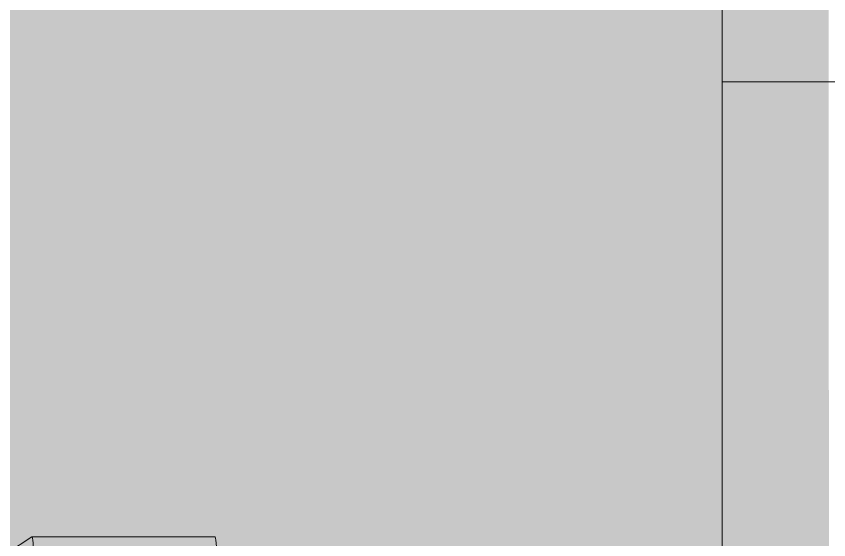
# Model space of a CAD drawing. Header units: metres. Extents: x 42.1 to 94.3, y -3.4 to 61.2.
# Drawn here: x 43.1246 to 43.1912, y 59.0429 to 59.0858 of the extents above; entities that cross this region are included whole.
import ezdxf

# ---------------------------------------------------------------- set-up
doc = ezdxf.new("R2010")
doc.units = ezdxf.units.M
doc.layers.add('ARQ_1100_BASE_TÉRREO_GARAGEM_dwg', color=7, linetype='Continuous', lineweight=5, true_color=0x767676)
for name, color, linetype, lineweight in [('KIRYA - PISO', 7, 'Continuous', 5), ('P-PIPE', 7, 'Continuous', 5), ('P-SANR-FIXT', 7, 'Continuous', 5)]:
    doc.layers.add(name, color=color, linetype=linetype, lineweight=lineweight)

# ---------------------------------------------------------------- blocks, each defined once
blk = doc.blocks.new('USO_ESG_Cuba lavatório retângular - Uso geral-4179220-TÉRREO F_S 2')
at = {"layer": 'P-SANR-FIXT', "true_color": 0xf3f3f3, "transparency": 33554560}
h = blk.add_hatch(color=7, dxfattribs=at)
h.paths.add_polyline_path([(0.153576522856982, -0.38421018595938), (0.1730500000000551, -0.38421018595938), (0.1865226853825297, -0.3806001907912671), (0.1963853755968918, -0.3707375005769058), (0.1999953707650045, -0.357264815194431), (0.1999953707650045, -0.08215698149947279), (0.1963853755968918, -0.06868429611699853), (0.1865226853825297, -0.0588216059026367), (0.1730500000000551, -0.05521161073452373), (-0.1731071461119438, -0.05521161073452265), (-0.1865798314944186, -0.05882160590263562), (-0.1964425217087805, -0.06868429611699745), (-0.2000525168768932, -0.0821569814994717), (-0.2000525168768937, -0.3572648151944299), (-0.196442521708781, -0.3707375005769047), (-0.1865798314944192, -0.3806001907912665), (-0.1731071461119441, -0.3842101859593789), (0.07598515189167351, -0.3842101859593795)])
h.paths.add_polyline_path([(-0.07919759003894342, -0.357624999999851), (-0.1858498807489764, -0.357624999999851), (-0.1858498807489775, -0.1449999999999286), (0.1869294648993635, -0.1449999999999286), (0.1869294648993629, -0.357624999999851), (0.07598515189167351, -0.357624999999851)])
blk.add_hatch(color=7, dxfattribs=at).paths.add_polyline_path([(0.2049953707650047, -0.357264815194431), (0.20482499989645, -0.08215698149947279), (0.1999953707650045, -0.08215698149947279), (0.1999953707650045, -0.3572648151944304), (0.20482499989645, -0.3572648151944304)])
blk = doc.blocks.new('Joelho 45_90 - Serie Normal - Esgoto - MEP - Tigre - Standard-4202926-TÉRREO F_S 2')
at = {"layer": 'P-PIPE', "true_color": 0xe06060}
for points in [[(43.09121825120125, 59.01490500187934), (43.12133113441597, 59.04501788509407), (43.11072453269818, 59.05562448681187), (43.08061164948344, 59.02551160359714), (43.09064037133811, 59.01548288174247)], [(43.09355140251431, 59.01440972606765), (43.09379816894773, 59.01503962716366), (43.09413497552421, 59.01526043900543), (43.09469248299542, 59.01555080654877), (43.09509346984427, 59.01622524821059), (43.09529048933597, 59.01682031953839), (43.09709210859911, 59.01795043215247), (43.09765728220394, 59.01892705556069), (43.09783093944536, 59.01917139261146), (43.10092994317454, 59.02179113005352), (43.10111204696017, 59.02197037051352), (43.10149927012579, 59.02235759367914), (43.1014992904534, 59.02244624218262), (43.10414248644704, 59.02547471140782), (43.1055919335484, 59.02645025710175), (43.1071207427368, 59.02834346258728), (43.10825667811314, 59.02960091575976), (43.11050220935637, 59.03136053290972), (43.11106602776538, 59.03203084060077), (43.11185218201361, 59.03315700090106), (43.11441326907629, 59.03536372668593), (43.11450544520086, 59.03536376875422), (43.11706817992887, 59.03831021704583), (43.11768975658364, 59.03905165887226), (43.11875321777291, 59.03961154132627), (43.11952413119458, 59.0407842322798), (43.12007865413423, 59.04139024105188), (43.12110879198855, 59.0419671155419), (43.12117213330276, 59.0420304568561), (43.12118734494042, 59.04254769413158), (43.12182641022767, 59.04268473378102), (43.12109859967998, 59.04478535035808), (43.09121825120125, 59.01490500187934), (43.09350566226557, 59.01441943569886)], [(43.12591236611203, 59.00053284993211), (43.12615850806137, 59.00576382471036), (43.12625971368062, 59.02936221828237), (43.12589841395664, 59.04312587442562), (43.12402335517201, 59.04166379795558), (43.1243486329536, 59.0412383867019), (43.12402335517201, 59.04074373933405), (43.12407835356348, 59.0401190435583), (43.12455574700626, 59.03932824077449), (43.12413335195495, 59.0373796777201), (43.12417462014682, 59.03679455527135), (43.12451260171648, 59.03622509684291), (43.12423844799116, 59.03186155218982), (43.12443171946659, 59.02682992670958), (43.12426100764361, 59.02565598827346), (43.12426439481391, 59.02447712045145), (43.12460986350336, 59.021552797616), (43.12426326695541, 59.01871063393637), (43.1242632669554, 59.0180350078818), (43.1246123721772, 59.0170034149077), (43.12426653520554, 59.01151646757157), (43.12452228974411, 59.00794545698319), (43.12414291208669, 59.00671329090745), (43.12424026898295, 59.00576382471036), (43.12442501426657, 59.00443551625904), (43.12403558084708, 59.00316077007788), (43.12408944974627, 59.00294426313853), (43.12423044883984, 59.00238263106804), (43.12403558084708, 59.00175250073188), (43.12518653918388, 59.00100453702917)], [(43.13510081749084, 59.00053284993211), (43.14090990914313, 59.00053284993211), (43.14111573926208, 59.00419677689776), (43.14128837582904, 59.02221480494246), (43.14099595461986, 59.0424999732959), (43.14089595698775, 59.04312587442561), (43.12589841395664, 59.04312587442562), (43.12608916397707, 59.04018435867398), (43.12628375538453, 59.0259099631387), (43.12604378462083, 59.00194922907712), (43.12597807536643, 59.00053284993211), (43.13226244963923, 59.00053284993211)], [(43.10742082422457, 59.00495435000344), (43.0973568410978, 59.0116792049372), (43.0977356311265, 59.01108395617469), (43.10237821588573, 59.00780471798048), (43.10650201597117, 59.00547886342203)], [(43.12099084824236, 59.00225470256665), (43.11613380482861, 59.00292822005274), (43.11336851149638, 59.00347598273817), (43.1173187225013, 59.00262626557063), (43.12015210957972, 59.00232849472897)]]:
    blk.add_hatch(color=13, dxfattribs=at).paths.add_polyline_path(points)
h = blk.add_hatch(color=13, dxfattribs=at)
h.paths.add_polyline_path([(43.09355140251431, 59.01440972606765), (43.09362173394641, 59.01442037529873), (43.0948802796533, 59.01483611437565), (43.09439471557268, 59.01528429757948), (43.09375661102928, 59.01493383280273), (43.09354169288309, 59.01441943569887)])
h.paths.add_polyline_path([(43.09411708793926, 59.0138440406427), (43.09411708793925, 59.01421649996664), (43.09383946030583, 59.01412166827613), (43.09403966418179, 59.01392146440018)])
h.paths.add_polyline_path([(43.09495791138308, 59.01581623493643), (43.09619210731489, 59.01591907209635), (43.09704797102049, 59.01715918922658), (43.09667842253169, 59.01752873771538), (43.09524032313813, 59.01666834077754), (43.09499199449978, 59.01591907209635)])
h.paths.add_polyline_path([(43.0982545063089, 59.01798145901235), (43.09865791410736, 59.0187631521145), (43.09962786767495, 59.01982191992962), (43.1014992497982, 59.02122624315685), (43.10077349932023, 59.02165724319155), (43.09757695980431, 59.01865978317126), (43.09765728220394, 59.01834751438319), (43.09809526181827, 59.01820748202875)])
h.paths.add_polyline_path([(43.10093797013467, 59.02179629368801), (43.10268027222563, 59.02315610465895), (43.10557057792533, 59.02552652292449), (43.10492633907014, 59.02588304296595), (43.10375939805147, 59.02506252174514), (43.10111204696017, 59.02199785590999)])
h.paths.add_polyline_path([(43.10641520492615, 59.0272735284795), (43.10861650988382, 59.02834346258728), (43.1100704079217, 59.03018179273615), (43.10958979943478, 59.03047746038637), (43.10739457848081, 59.02875912649076), (43.10665241916926, 59.02763325917816)])
h.paths.add_polyline_path([(43.11185599411969, 59.03158294682315), (43.11250431398377, 59.03262531909105), (43.11355237090935, 59.03374664967473), (43.11563681605077, 59.03536376875421), (43.11489155083177, 59.03577588786103), (43.1111889649933, 59.03228188056093), (43.11106602776538, 59.03184954937169), (43.11170140023626, 59.03182374905072), (43.11170140023626, 59.03165968161054)])
h.paths.add_polyline_path([(43.11507470360623, 59.03593231712838), (43.11655787102777, 59.03703405220054), (43.11761928024573, 59.03777148527263), (43.11818667577412, 59.03791362847758), (43.11883038948668, 59.03878644326152), (43.11840784492173, 59.03924506885969), (43.11756075814617, 59.03889726361866), (43.11563681605075, 59.03660291377887)])
h.paths.add_polyline_path([(43.11914638982538, 59.04000471337873), (43.12085250503692, 59.04074392804034), (43.12087741140766, 59.04139024105187), (43.1205098897015, 59.04150888998875), (43.11965172298672, 59.04104792716522), (43.11924784675299, 59.040214083067)])
h.paths.add_polyline_path([(43.1218560669819, 59.04158301968536), (43.12185771375935, 59.04196711554189), (43.12161731033133, 59.04263989489356), (43.12117894123798, 59.04226194526911), (43.12144997988899, 59.04196711554189), (43.1217084830662, 59.04173099588773)])
h.paths.add_polyline_path([(43.12224016283844, 59.0419671155419), (43.12224016283844, 59.04227098117024), (43.12200404318428, 59.04237664472922)])
h = blk.add_hatch(color=13, dxfattribs=at)
h.paths.add_polyline_path([(43.09439471557268, 59.01412166827613), (43.09445803994748, 59.01441943569887), (43.09403966418177, 59.01448365618925), (43.09403966418177, 59.01424294627429)])
h.paths.add_polyline_path([(43.09485995827634, 59.01458691097979), (43.09581001722419, 59.01588723134644), (43.09495791138309, 59.01581623493644), (43.09452792584926, 59.01518862511842), (43.09488814365357, 59.01482042254772)])
h.paths.add_polyline_path([(43.0961921193929, 59.01591907209635), (43.0982545063089, 59.01798145901235), (43.0973824108341, 59.01824073438745), (43.09679283538516, 59.01738423490738), (43.09703752434282, 59.0171440522484), (43.09670921546, 59.01666834077754)])
h.paths.add_polyline_path([(43.09884719626141, 59.01857414896487), (43.10015920480798, 59.02022063337478), (43.09871960598218, 59.01879517283348)])
h.paths.add_polyline_path([(43.1014992701258, 59.02122624315686), (43.10403768051074, 59.02403973228405), (43.10261443877076, 59.02310472375626), (43.10111204696017, 59.02161344599487)])
h.paths.add_polyline_path([(43.10861650988382, 59.02834346258728), (43.11170140023626, 59.03142835293972), (43.11148007812362, 59.03196053517601), (43.1109638324655, 59.03182215601885), (43.10967401922554, 59.03053234277888), (43.10989613816846, 59.02996144348671), (43.10906093083897, 59.02890539500574)])
h.paths.add_polyline_path([(43.10535513978983, 59.02508209249327), (43.10777296175537, 59.0278154514654), (43.10742290637299, 59.02776331711359), (43.10579365071313, 59.02665197426648), (43.10500349026556, 59.02586181381891), (43.10556281635789, 59.02552179688516)])
h.paths.add_polyline_path([(43.11563677398248, 59.03536386694656), (43.11781743894046, 59.03777148527263), (43.11691316171929, 59.03729757358042), (43.11507707202563, 59.03592342864276)])
h.paths.add_polyline_path([(43.11263999000807, 59.03236694271153), (43.11384038106356, 59.03397008476312), (43.11226323307235, 59.03241104207758)])
h.paths.add_polyline_path([(43.12067900010555, 59.04040595280902), (43.12166328834842, 59.04177631073571), (43.12109859967998, 59.04195692323333), (43.12087741140767, 59.04139024105186), (43.12107984432238, 59.0411867321622), (43.1208731973183, 59.04078423227979)])
h.paths.add_polyline_path([(43.11874976990733, 59.0384767226108), (43.1205098897015, 59.04036167175691), (43.11875321777291, 59.03961154132627), (43.1185738451544, 59.0390441577148), (43.11875321777291, 59.03856235272603)])
h.paths.add_polyline_path([(43.12204737972299, 59.04177433242644), (43.12224016283843, 59.04196711554189), (43.12183944840022, 59.04238584001664), (43.12200404318428, 59.041817635288)])
h = blk.add_hatch(color=13, dxfattribs=at)
h.paths.add_polyline_path([(43.12319541106932, 59.00252112573583), (43.12317514597564, 59.0028400590891), (43.12296646508204, 59.00260768024366), (43.12317514597563, 59.00252878708525)])
h.paths.add_polyline_path([(43.12051077030094, 59.00298951342325), (43.12329248044534, 59.00469264928132), (43.1156526405892, 59.0038412347196), (43.11600518109475, 59.00361714393276), (43.11974545468646, 59.00308284566147)])
h.paths.add_polyline_path([(43.11265607436766, 59.00404581448991), (43.11220543689238, 59.00425886742577), (43.11134798156655, 59.00492410212421), (43.11038619625363, 59.00480191790924), (43.10852814307516, 59.00574535820301), (43.11088629410432, 59.00426341060022), (43.11264073470483, 59.00404581448991)])
h.paths.add_polyline_path([(43.11009576688426, 59.00456767620589), (43.10742082422458, 59.00598670757115), (43.10483552211293, 59.00742700196915), (43.10287501885188, 59.00874040641465), (43.10485190319339, 59.00813622510252), (43.10485190319339, 59.00838921654957), (43.10316701735086, 59.0099859182144), (43.10336183162913, 59.01023627669958), (43.10275727081967, 59.01142220986125), (43.10915601258323, 59.00890466802932), (43.10983139173517, 59.00792130611294), (43.11122216527778, 59.00592189544417), (43.11181784464221, 59.00550849277317), (43.11382609695832, 59.00482616902418), (43.11432028196691, 59.0058391732069), (43.11488537181457, 59.00693143181344), (43.11352131962109, 59.00783546675216), (43.10926739373591, 59.00890455598706), (43.10928360425322, 59.0091391318841), (43.11228847959011, 59.01248284179143), (43.11454608907604, 59.01110480039176), (43.11446915177284, 59.01327646930146), (43.11262165698708, 59.01398975567688), (43.11274106977858, 59.0170615068156), (43.11274106977858, 59.01732626121002), (43.11407481463091, 59.02052400233931), (43.11577039340243, 59.01998221506801), (43.1160257901758, 59.02369740475644), (43.12035463367089, 59.02073454233719), (43.12345373935225, 59.02219510122791), (43.12345373935223, 59.02330104103149), (43.1230866873386, 59.0233010410315), (43.1226944940996, 59.02444316692043), (43.12117608039403, 59.02565826807397), (43.11992347437322, 59.02686608080028), (43.12345490899403, 59.02692396023206), (43.12341600377289, 59.02790765199434), (43.11815447890966, 59.03040415968486), (43.11481904246057, 59.02897879468927), (43.11611672721395, 59.02744979322401), (43.11574696150052, 59.0239053982881), (43.11018199058544, 59.02481733784235), (43.10995925862581, 59.02460205558268), (43.10983863367485, 59.02534869435478), (43.10916416401641, 59.02682992670958), (43.10901349198798, 59.02682992670958), (43.10861650988382, 59.02834346258728), (43.10535513978982, 59.02508209249329), (43.10742290637299, 59.02392705853225), (43.11018199058545, 59.02294054308057), (43.11155670862858, 59.02172127290176), (43.11018199058544, 59.02163801018529), (43.107422906373, 59.02321781772945), (43.107422906373, 59.02274644312024), (43.10706869217743, 59.02337686198938), (43.10529381816361, 59.02353020932882), (43.1045603048465, 59.02428725754996), (43.09884719626141, 59.01857414896487), (43.09944443990802, 59.01766261861106), (43.09944443990802, 59.01731589649245), (43.0989588198169, 59.01730625358959), (43.0982545063089, 59.01798145901235), (43.09503864059089, 59.01441943569886), (43.09488365413251, 59.01424007786012), (43.09462822459378, 59.01435517729722), (43.09411708793926, 59.0138440406427), (43.10003291918349, 59.00955420311847), (43.10185027821009, 59.00831363764775), (43.10742290637299, 59.00495393482995)])
h.paths.add_polyline_path([(43.12329248044534, 59.00469264928132), (43.11971388541494, 59.00671329090745), (43.11625892643487, 59.00691375959278), (43.1149388035202, 59.00703470962063), (43.11488537181457, 59.00693143181344), (43.11531548873492, 59.00671329090745), (43.11742428898714, 59.00564786843086), (43.11856659225556, 59.00546192528904)])
h.paths.add_polyline_path([(43.10916087173835, 59.00658472762868), (43.10726153495595, 59.00800629924976), (43.10491642646394, 59.00832807032177), (43.10521866757491, 59.00782407828814), (43.10598337355338, 59.00725059208806), (43.10781120061429, 59.00671329090745), (43.10911436041344, 59.00658915807719)])
h.paths.add_polyline_path([(43.12242215807569, 59.00762692069094), (43.12335915695447, 59.00762692069094), (43.12334350325576, 59.00841307659502), (43.12168319679355, 59.0083382144628), (43.12238315291744, 59.00762692069094)])
h.paths.add_polyline_path([(43.11428411920624, 59.00818147151608), (43.11572083842443, 59.00879321485891), (43.1163862377946, 59.00892503631263), (43.11626204286594, 59.00925298158374), (43.11837137369894, 59.00925298158374), (43.11622465891097, 59.0099244447408), (43.11566926831701, 59.01005514630062), (43.11525258469756, 59.00895080383705)])
h.paths.add_polyline_path([(43.10060842456122, 59.01018462139626), (43.09749896511573, 59.01231051234186), (43.09640689601147, 59.01315983708798), (43.09619211939291, 59.01591906605735), (43.09688350534898, 59.01548288174247), (43.09851378168401, 59.01522894645881), (43.0996626166096, 59.0146258638132), (43.09973324461052, 59.01452871381387), (43.10062517502813, 59.01430355536429), (43.10177821070542, 59.01282816901378), (43.10167127010044, 59.01221131450379), (43.10076371368072, 59.01244290489975), (43.10057304885543, 59.01221878457203), (43.10067562668164, 59.01061039859788)])
h.paths.add_polyline_path([(43.11103302376098, 59.01326053451577), (43.10742290637299, 59.01430355536428), (43.10742290637299, 59.01459845300083), (43.10862776132433, 59.01569628516822), (43.11134761541435, 59.01400634512902), (43.11122863414131, 59.01372427480246)])
h.paths.add_polyline_path([(43.10550430124591, 59.0135031701584), (43.10540271483146, 59.01362779999588), (43.10412564285917, 59.01401861109218), (43.10409139730545, 59.01456676463597), (43.104441966903, 59.01455820377407), (43.10336464866413, 59.01548288174247), (43.10428075794729, 59.01548288174247), (43.10502133269277, 59.01454405574027), (43.10561769079627, 59.01430355536428)])
h.paths.add_polyline_path([(43.11825271581372, 59.01372427480246), (43.11825271581372, 59.0146112769842), (43.11668061385941, 59.01505061394398), (43.11616618360846, 59.01457306169055), (43.116531504504, 59.01372427480246), (43.11765428452404, 59.01372427480246)])
h.paths.add_polyline_path([(43.12239907600679, 59.01644429948783), (43.12345326874898, 59.01646078471333), (43.12344818098675, 59.01758491461176), (43.12135732056456, 59.01782284229967), (43.12096160829845, 59.01765550980233), (43.12252343703025, 59.01651001651513)])
h.paths.add_polyline_path([(43.10742290637299, 59.01758131116846), (43.10682460838344, 59.01809939693968), (43.10682460838344, 59.01784534823661), (43.10636883410396, 59.01851736348325), (43.10589875919089, 59.01898831858824), (43.10666418269366, 59.01943349256782), (43.10833560321172, 59.0185972557958), (43.10827178088798, 59.0177999378976), (43.10742290637298, 59.01765893325298)])
h.paths.add_polyline_path([(43.1205098897015, 59.01776911801613), (43.12050988970149, 59.01815354280835), (43.11987997230599, 59.01839936109537), (43.11975394682159, 59.01901316749484), (43.11813607865584, 59.01972029249826), (43.1167018809881, 59.01958986892014), (43.11718974173574, 59.01875101365459), (43.11810858285069, 59.01871343013902), (43.11825271581372, 59.01871343013902), (43.11825271581372, 59.01833680217913)])
h.paths.add_polyline_path([(43.11085910733623, 59.02096901101944), (43.11066275422118, 59.02137669748821), (43.11130904184826, 59.02102541642125)])
h.paths.add_polyline_path([(43.11815447890966, 59.03040415968486), (43.11840784492172, 59.03397346947044), (43.12014752303537, 59.03627854628768), (43.11818667577412, 59.03791362847758), (43.11263999000807, 59.03236694271153), (43.11752580074219, 59.03062823607225)])
h.paths.add_polyline_path([(43.11815447890966, 59.03040415968486), (43.123416003122, 59.03214120014609), (43.11839137786818, 59.03371931131417), (43.11826783796801, 59.0319901857758)])
h.paths.add_polyline_path([(43.11752580074219, 59.02686608080027), (43.11674455503629, 59.02744979322402), (43.11752580074219, 59.02744979322402), (43.11752580074219, 59.02949264835674), (43.11815447890966, 59.03040415968486), (43.11939364452186, 59.02701997176991)])
h.paths.add_polyline_path([(43.11106602776538, 59.02906757401868), (43.1141727860224, 59.02926721894564), (43.11170140023626, 59.03142835293972), (43.10958979943478, 59.02906757401868), (43.11067704128739, 59.02906757401868)])
h.paths.add_polyline_path([(43.12336370612569, 59.03576902651727), (43.12328113497961, 59.03656647351088), (43.12130441742561, 59.03641567550629), (43.12322347627106, 59.03940148996408), (43.12231799696154, 59.04074392804034), (43.12232282821117, 59.04139024105187), (43.12166328834842, 59.04139024105186), (43.12067591278549, 59.04021408306699), (43.12060968485613, 59.03608535768976), (43.12096960248539, 59.03593913172991), (43.12335713163572, 59.03576949364619)])
h.paths.add_polyline_path([(43.12009640021478, 59.03691609980186), (43.1203631907114, 59.04009014341487), (43.11874976990733, 59.0384767226108), (43.12008675827374, 59.03694243288096)])
h.paths.add_polyline_path([(43.12320301383481, 59.04102504249283), (43.12299459805815, 59.04139024105187), (43.12256269890823, 59.04139024105186), (43.12268955050874, 59.0412383867019), (43.12319319285107, 59.04102912311534)])
h.paths.add_polyline_path([(43.12265639921297, 59.04164884282608), (43.12204737972299, 59.04177433242644), (43.12224016283844, 59.04170126066394), (43.12252964450124, 59.04166480540968)])
h = blk.add_hatch(color=13, dxfattribs=at)
h.paths.add_polyline_path([(43.12311239897622, 59.00183263706455), (43.12300269073506, 59.00260768024366), (43.12321552209016, 59.00284052480652), (43.12329248044533, 59.00758456574754), (43.12239287427835, 59.00761704186677), (43.12168319679355, 59.0083382144628), (43.1233726669071, 59.00841439156498), (43.12345326874898, 59.01646078471333), (43.12239907600679, 59.01644429948783), (43.12096160829847, 59.01765550980234), (43.12050988970149, 59.01776911801613), (43.11626140028951, 59.01907989627803), (43.11775416747976, 59.01921569642322), (43.11624855852364, 59.01975106152289), (43.11813607865584, 59.01958948324009), (43.1196231644851, 59.01943424506556), (43.11945709783993, 59.01907989627803), (43.1205098897015, 59.01907989627804), (43.1205098897015, 59.01815354280834), (43.12167373679598, 59.01795664335345), (43.123457130041, 59.0173188220079), (43.12346776675642, 59.02219128026676), (43.12294053491387, 59.0219445710508), (43.11975394682159, 59.02054162870893), (43.1197539468216, 59.02080141622307), (43.11593049784867, 59.02376848850579), (43.11584436648323, 59.02369740475645), (43.11519640058708, 59.024161163495), (43.11752580074219, 59.02686608080027), (43.11815452201692, 59.02715518914347), (43.11815450260523, 59.03040413154205), (43.11457930336859, 59.0313666638347), (43.11457930336859, 59.0319901857758), (43.11334576062048, 59.0319901857758), (43.11334576062048, 59.03231087251454), (43.11185599411969, 59.03158294682315), (43.11226323307235, 59.03124772887883), (43.11228193342218, 59.03079298046882), (43.11270207464889, 59.03079298046883), (43.1141727860224, 59.02926721894564), (43.11106602776537, 59.02934174308235), (43.11075000417429, 59.02939121158144), (43.10861650988382, 59.02834346258728), (43.10926184810989, 59.02588304296594), (43.10958979943479, 59.02588304296595), (43.10958979943478, 59.02533628272426), (43.11018199058544, 59.02474034627279), (43.11506155069353, 59.0241284529139), (43.11507241425171, 59.02401718961254), (43.11245100750342, 59.02129606500497), (43.11407480679346, 59.02052400512616), (43.11347249288329, 59.01907989627804), (43.11503679024412, 59.01907989627804), (43.11268188655682, 59.01718438848561), (43.11255823713542, 59.01688933958963), (43.11032296551274, 59.01478446100829), (43.10876416271833, 59.01548288174247), (43.10839355414607, 59.01548288174248), (43.10682460838343, 59.01423210303613), (43.10409377450704, 59.01452871381387), (43.10412564285917, 59.01401861109218), (43.10564958870639, 59.0133249263186), (43.10896008089267, 59.00895080383704), (43.10278459198959, 59.01136861544869), (43.10316701735086, 59.0099859182144), (43.10491642646395, 59.00832807032178), (43.10553766618732, 59.00845162212453), (43.10742290637299, 59.00790100021288), (43.10911436041344, 59.00658915807719), (43.10753156610921, 59.00671329090745), (43.11082633259475, 59.00474648947584), (43.11134798156655, 59.00492410212419), (43.11230650266452, 59.00418045814143), (43.11139721842284, 59.00404430653096), (43.11613380482862, 59.00292822005274), (43.12287262579938, 59.00188033801491)])
h.paths.add_polyline_path([(43.12051077030094, 59.00298951342325), (43.11564461991301, 59.0038628778848), (43.11613380482862, 59.0041242548876), (43.12329248044534, 59.00469265760305), (43.12152361175782, 59.00360963328782)])
h.paths.add_polyline_path([(43.10990833889652, 59.00467154725716), (43.10650201597116, 59.0070641193662), (43.10521866757491, 59.00782407828814), (43.10437624286483, 59.00823135579463), (43.10349677527743, 59.00832387170666), (43.10745738698292, 59.0059673766746), (43.10911436041344, 59.00509132729018)])
h.paths.add_polyline_path([(43.12329248044534, 59.00469265760305), (43.11664470988072, 59.00597871598841), (43.11681130100789, 59.00612158439845), (43.11477251464815, 59.00671329090746), (43.11438715859455, 59.00596843861915), (43.11401395005111, 59.00574535820301), (43.11356096079385, 59.00489785982825), (43.11086722720249, 59.00608172363773), (43.11001077899251, 59.00760700691738), (43.10975743251443, 59.00760700691738), (43.10945483315193, 59.00884791035033), (43.11750591986349, 59.00671329090746), (43.11954823903395, 59.00665741046772), (43.12077233945296, 59.00596843861915)])
h.paths.add_polyline_path([(43.11483272043601, 59.00861727089269), (43.11525381157408, 59.0093410508528), (43.1148129722568, 59.00918976199831), (43.11557021441562, 59.01016306457715), (43.11658486827805, 59.00952785834929), (43.1167857401246, 59.00925298158374), (43.11611656237872, 59.00887161124649), (43.11572083842444, 59.0087932148589)])
h.paths.add_polyline_path([(43.10060842456122, 59.01018462139626), (43.10060603943801, 59.01161669860581), (43.10057304885543, 59.01221878457203), (43.0961921193929, 59.01591898845707), (43.09640689601147, 59.01315983708798), (43.09968146518978, 59.01072038265525)])
h.paths.add_polyline_path([(43.11461094683941, 59.01104418832363), (43.11103302376098, 59.01326053451577), (43.1113476153084, 59.01400634487784), (43.11297944218277, 59.01372427480246), (43.11446915177283, 59.01327646930145), (43.11454608907604, 59.01110480039176)])
h.paths.add_polyline_path([(43.10181752023652, 59.01216736725745), (43.1014992904534, 59.01338025942815), (43.10018464550571, 59.01473229310605), (43.09676576421993, 59.01548288174247), (43.10111204696017, 59.01241072186706), (43.10167127010044, 59.01221781657419)])
h.paths.add_polyline_path([(43.09619211335389, 59.013314826165), (43.0961921133539, 59.01333830925673), (43.09467594236628, 59.01440289506972), (43.0948836541325, 59.01424007786012), (43.09546226228609, 59.01383092626704)])
h.paths.add_polyline_path([(43.11714636120449, 59.01366856805337), (43.11725538818914, 59.01372618199967), (43.11611656237871, 59.01398975567687), (43.11611656237871, 59.01452699766138), (43.11674741936497, 59.01511263035858), (43.11929137879198, 59.01398975567688), (43.11813607865584, 59.01386542566996), (43.11873965762951, 59.01366893239433), (43.11775416747977, 59.01366870704114)])
h.paths.add_polyline_path([(43.09887747672687, 59.01738423490739), (43.09944443990802, 59.01766261861106), (43.09941621630261, 59.01795043215246), (43.09884719626142, 59.01857414896486), (43.09828687073579, 59.01795043215246)])
h.paths.add_polyline_path([(43.10742290637299, 59.01758131116846), (43.10742290637299, 59.01773508102313), (43.10827178088798, 59.0177999378976), (43.10827178088797, 59.01854566012052), (43.10665160538213, 59.01931088237541), (43.10658228875168, 59.01931088237541), (43.1056495887064, 59.0191150650526), (43.10655143978402, 59.01833441588313), (43.10667908953287, 59.01820652711647), (43.10732919732786, 59.0177279213362)])
h.paths.add_polyline_path([(43.11067209318917, 59.0213573070605), (43.11061573796268, 59.02147431698561), (43.11155670862858, 59.02172127290176), (43.1119916539789, 59.02151447157075), (43.11076651221267, 59.02251142389375), (43.10958979943478, 59.02329803980592), (43.10827178088797, 59.02368064214206), (43.10827178088797, 59.02271011743743), (43.1097199246969, 59.02184400233836)])
h.paths.add_polyline_path([(43.12346776675642, 59.02219128026676), (43.12345373935225, 59.02682992670959), (43.1205098897015, 59.02666586917887), (43.1205098897015, 59.02640901565925), (43.12251158243004, 59.02415325616081), (43.1226944940996, 59.02444316692043), (43.1230866873386, 59.0233010410315), (43.12346475175428, 59.0233010410315)])
h.paths.add_polyline_path([(43.10706869217743, 59.02337686198938), (43.1070112164501, 59.02376577539577), (43.10627469280861, 59.02424495366684), (43.10615609026249, 59.02455870204152), (43.10535513978982, 59.02508209249329), (43.1045603048465, 59.02428725754996), (43.1052938181636, 59.02353020932881), (43.10615609026249, 59.02345570988198)])
h.paths.add_polyline_path([(43.11752580074219, 59.02724608340466), (43.11611672721396, 59.02744979322402), (43.11470409779311, 59.02911422863384), (43.11815450260523, 59.03040413154205), (43.1179169959268, 59.02906757401868), (43.11752580074219, 59.02906757401868), (43.11752580074219, 59.02735448150622)])
h.paths.add_polyline_path([(43.123449525044, 59.02788905704087), (43.12333346664995, 59.03577117508444), (43.12036319071142, 59.03584628292947), (43.11815452201692, 59.03407904993099), (43.11563681605075, 59.03536376875422), (43.11815450260523, 59.03040413154205), (43.12237176833632, 59.02840313023985)])
h.paths.add_polyline_path([(43.12253147512076, 59.04130406708629), (43.12265639921295, 59.04164884282608), (43.12219917249745, 59.04144131251628), (43.12232282821117, 59.04139024105187)])
h.paths.add_polyline_path([(43.1205098897015, 59.0361873539831), (43.12067898832586, 59.03652735555804), (43.12328113442734, 59.03932801005255), (43.12316224408332, 59.04104198234022), (43.12250644325116, 59.04123838670191), (43.12226971359567, 59.04061723874064), (43.12066463611373, 59.040214083067), (43.12016820292885, 59.03734623294919), (43.12009640021478, 59.03691609980188), (43.11874976990734, 59.03847672261078), (43.11840784492173, 59.03780058154288), (43.11931720501136, 59.0370211336658), (43.12047296135433, 59.0362250968429)])
h.paths.add_polyline_path([(43.12130441742561, 59.03641567550629), (43.12334864444411, 59.03657162361061), (43.12328113442734, 59.03932801005255)])
h.paths.add_polyline_path([(43.12318714797185, 59.04124300888353), (43.12316224408332, 59.0415851403339), (43.12299459805815, 59.04139024105187), (43.12316224408332, 59.04126205149662)])
h = blk.add_hatch(color=13, dxfattribs=at)
h.paths.add_polyline_path([(43.12391226793788, 59.00183263706455), (43.12436064362236, 59.00260768024366), (43.12402312204859, 59.00302658346526), (43.12329248069906, 59.00283068498924), (43.12320584707382, 59.00260768024366), (43.12346329765293, 59.00252127393932), (43.12379333254416, 59.00201506182756)])
h.paths.add_polyline_path([(43.12317514597564, 59.00183263706455), (43.12341384815029, 59.00208054983852), (43.12313731995316, 59.00197825507088), (43.12311239897622, 59.00183263706455)])
h.paths.add_polyline_path([(43.12405275293166, 59.00376142622896), (43.12456701411505, 59.00469264928132), (43.12412525783787, 59.00614086948831), (43.12329248069906, 59.00469264928132), (43.12352246478284, 59.00376300258701)])
h.paths.add_polyline_path([(43.12414331864545, 59.00727607834044), (43.12450642694261, 59.0081622801746), (43.12422228033749, 59.01213375991947), (43.12351346843591, 59.0072898942543), (43.12414331864545, 59.00728834922256)])
h.paths.add_polyline_path([(43.12422239372463, 59.01214150371482), (43.12422239372464, 59.01214442987991), (43.12422158497921, 59.01214150670251)])
h.paths.add_polyline_path([(43.12422239372464, 59.01214442987991), (43.12452411284938, 59.0159010907966), (43.12443712006997, 59.01752127838044), (43.12423621146984, 59.0180073851363), (43.12375218220036, 59.01754811023743), (43.12345879520166, 59.01781556686998), (43.12369447973605, 59.01668972833507), (43.12372092679975, 59.01646137286948), (43.12384007467676, 59.01533020724963), (43.12344818098675, 59.01214445850949)])
h.paths.add_polyline_path([(43.12373151095089, 59.0198781426198), (43.12375546737037, 59.019982215068), (43.12428408679457, 59.019982215068), (43.12460393980217, 59.0228543105409), (43.12426100764362, 59.02449041168184), (43.1234693518041, 59.02136318480647), (43.12356041066151, 59.0213787577199), (43.12371964459955, 59.019982215068)])
h.paths.add_polyline_path([(43.12425535481979, 59.02631248046389), (43.1245712119966, 59.02781545146539), (43.12416486516223, 59.03170100646386), (43.12361845669901, 59.02631394812531), (43.12387473122838, 59.02631335756895)])
h.paths.add_polyline_path([(43.12421538225566, 59.03214121475906), (43.12450194990307, 59.03608535768976), (43.12430411976349, 59.03657636394139), (43.12413335195495, 59.03684110232423), (43.12366113500262, 59.03657144361867), (43.12334864444411, 59.03657162361061), (43.12359858651361, 59.03597149780268), (43.12363114313187, 59.03576922925921), (43.12365110300684, 59.03390908195336), (43.123416003122, 59.03214121475906)])
h.paths.add_polyline_path([(43.12421560380252, 59.03213972206974), (43.12421538225566, 59.03214121475906), (43.12345373935224, 59.03214115499423)])
h.paths.add_polyline_path([(43.12411399978953, 59.03794388285058), (43.12455565782177, 59.03932801005255), (43.12402335517201, 59.04015897178174), (43.12335713163572, 59.03898009696326), (43.1235833796492, 59.03794449211492)])
h.paths.add_polyline_path([(43.12401079168807, 59.0408532352408), (43.12418413127852, 59.04145363101371), (43.12381734027412, 59.04173099588773), (43.12337273271961, 59.04085337122937), (43.12361867502012, 59.04085331881204)])
h = blk.add_hatch(color=13, dxfattribs=at)
h.paths.add_polyline_path([(43.12391226793788, 59.00183263706455), (43.12319541106932, 59.00252112573583), (43.12341384815029, 59.00208054983852)])
h.paths.add_polyline_path([(43.12374828465163, 59.00283973180609), (43.12403558084708, 59.00316077007788), (43.12323568639217, 59.00316077007788), (43.12329248044533, 59.00284041025641)])
h.paths.add_polyline_path([(43.12403558084708, 59.00316077007788), (43.12403558084707, 59.00376147727545), (43.12352246478284, 59.00376300258702), (43.12327346281952, 59.004179321081), (43.12329248044534, 59.00316237434075)])
h.paths.add_polyline_path([(43.12329248044534, 59.00469264928132), (43.12414331864544, 59.00674105691128), (43.12334274843362, 59.00671329090745), (43.12331446640384, 59.00557642630513)])
h.paths.add_polyline_path([(43.12414331864544, 59.00674105691128), (43.12414331864545, 59.00728834922256), (43.1233663951697, 59.00756480682612), (43.1233581406453, 59.00758219538977), (43.12342255408058, 59.00674363280942)])
h.paths.add_polyline_path([(43.1233726669071, 59.00841439156498), (43.12378557223456, 59.00934724734149), (43.12422239372463, 59.01214150371482), (43.12342251834588, 59.01214150371482), (43.12338730477558, 59.00925298158374)])
h.paths.add_polyline_path([(43.12422239372463, 59.01214150371482), (43.12421293548655, 59.01214442987992), (43.123457130041, 59.0121444298799)])
h.paths.add_polyline_path([(43.12342255436736, 59.01214445850949), (43.12371493613917, 59.01643652765105), (43.12345326874899, 59.01646078471334), (43.12344818098675, 59.01533020724961)])
h.paths.add_polyline_path([(43.12346776675642, 59.02219128026676), (43.12426138644653, 59.02449150960513), (43.12423844799116, 59.02631251942382), (43.12364347948145, 59.02641823433814), (43.12345530582852, 59.0267778935515), (43.12346564257651, 59.0233010410315)])
h.paths.add_polyline_path([(43.12397954000781, 59.01753392597882), (43.12426315603463, 59.01905161569818), (43.12426213729951, 59.01995095419875), (43.1237315109509, 59.0198781426198), (43.12346776675641, 59.02218331110491), (43.12345831793976, 59.01758279101902), (43.1237740764069, 59.0175531883772)])
h.paths.add_polyline_path([(43.123416003122, 59.03214121475906), (43.12345373935224, 59.03242482200849), (43.12363114313189, 59.03576922925922), (43.12336038257614, 59.03594612966445), (43.1233815242417, 59.03475969989491)])
h.paths.add_polyline_path([(43.123449525044, 59.02788905704087), (43.12384166253037, 59.02895325172625), (43.12417462014684, 59.03214115499423), (43.123416003122, 59.03214121475906), (43.12344427681125, 59.02889785517161)])
h.paths.add_polyline_path([(43.12328113442734, 59.03932801005255), (43.12396126124725, 59.04085324579714), (43.12322347627104, 59.04074392804034), (43.12323723957378, 59.04040594102931)])
h.paths.add_polyline_path([(43.12341600377289, 59.03652998356566), (43.12367819451219, 59.03657143379252), (43.12414169460893, 59.03685003085567), (43.12407835356348, 59.03794392378), (43.1235833796492, 59.03794449211492), (43.12328828997072, 59.03906170852708), (43.1233788828613, 59.03655293089092)])
at = {"layer": 'P-PIPE', "color": 8, "true_color": 0x797979}
for p, q in [((43.11072946553005, 59.05562941964369), (43.08061164948343, 59.02551160359707)), ((43.12133606724788, 59.04502281792598), (43.11072946553008, 59.05562941964378)), ((43.12133606724784, 59.04502281792592), (43.09157572032917, 59.01526247100724)), ((43.12183104199471, 59.04268936554806), (43.12133606724789, 59.04502281792598)), ((43.12239672741967, 59.04212368012313), (43.12101134983256, 59.04350905771023)), ((43.12590085409824, 59.04312788770709), (43.12390145853526, 59.04182797769833)), ((43.14090293306543, 59.04312936217886), (43.12590539003433, 59.04312936217886)), ((43.12183104199469, 59.042689365548), (43.12161890881356, 59.04247723236689)), ((43.12239672741967, 59.04212368012313), (43.12183104199472, 59.04268936554807)), ((43.12239209565258, 59.042119048356), (43.12239672741963, 59.04212368012305)), ((43.12239672741961, 59.04212368012305), (43.12239209565256, 59.042119048356)), ((43.12310584866853, 59.04182936217886), (43.12239672741966, 59.04212368012312)), ((43.12310584866853, 59.04182936217886), (43.12239672741966, 59.04212368012312)), ((43.1210975976977, 59.04195592125103), (43.12065280143693, 59.04151112499027)), ((43.1217502521711, 59.04147720487452), (43.12200404318423, 59.04173099588765)), ((43.12200404318423, 59.04173099588765), (43.12175025217109, 59.04147720487451)), ((43.12516097399789, 59.04182936217886), (43.12310584866853, 59.04182936217886)), ((43.12390571763019, 59.04182936217886), (43.12310584866853, 59.04182936217886)), ((43.11953452640262, 59.04039284995597), (43.1184329946101, 59.03929131816344)), ((43.12053871360496, 59.04026566630838), (43.12067898832582, 59.04040594102925)), ((43.12067898832581, 59.04040594102925), (43.12053871360496, 59.04026566630838)), ((43.11821810625586, 59.03794505895929), (43.11850723137619, 59.03823418407961)), ((43.11850723137617, 59.03823418407959), (43.11821810625585, 59.03794505895928)), ((43.1155939960095, 59.03645231956285), (43.11507108855748, 59.03592941211081)), ((43.11506923035862, 59.03592755391195), (43.11456797521986, 59.03542629877321)), ((43.11186507727276, 59.03159202997619), (43.11265997285865, 59.03238692556208)), ((43.11265997285865, 59.03238692556208), (43.11186507727275, 59.03159202997618)), ((43.11115269648083, 59.03201102003416), (43.10967987673887, 59.0305382002922)), ((43.10808408187814, 59.02781103458156), (43.10861650988379, 59.02834346258721)), ((43.10861650988378, 59.0283434625872), (43.10808408187811, 59.02781103458154)), ((43.10634951782693, 59.02720784138028), (43.10497579698836, 59.02583412054169)), ((43.08060671665154, 59.02550667076523), (43.0906305056743, 59.01548288174247)), ((43.1045446068191, 59.02427155952252), (43.10534847956875, 59.02507543227218)), ((43.10534847956875, 59.02507543227217), (43.1045446068191, 59.02427155952252)), ((43.10109939548255, 59.0219577190359), (43.1009335847008, 59.02179190825415)), ((43.10108136435638, 59.0208083170598), (43.10149927012576, 59.02122622282919)), ((43.10149927012576, 59.02122622282918), (43.10108136435638, 59.0208083170598)), ((43.09736548353082, 59.01822380708418), (43.09655884450277, 59.01741716805611)), ((43.09851378168396, 59.01824073438738), (43.09881766189167, 59.01854461459509)), ((43.09881766189167, 59.01854461459509), (43.09851378168396, 59.01824073438738)), ((43.09485308897119, 59.01571141252455), (43.09459699921935, 59.01545532277268)), ((43.0906305056743, 59.01548288174247), (43.09121331836934, 59.01490006904744)), ((43.09121331836935, 59.01490006904744), (43.09354677074725, 59.0144050943006)), ((43.09157572032917, 59.01526247100724), (43.09121825120121, 59.01490500187928)), ((43.09246898330538, 59.01548288174247), (43.0941124561722, 59.01383940887565)), ((43.09354677074725, 59.0144050943006), (43.0941124561722, 59.01383940887565)), ((43.09427532398207, 59.0140022766855), (43.09469248299538, 59.0144194356988)), ((43.09469248299536, 59.01441943569878), (43.09427532398205, 59.01400227668548)), ((43.0941124561722, 59.01383940887565), (43.10436043791, 59.00636558711131)), ((43.0941124561722, 59.01383940887565), (43.10436043791, 59.00636558711131)), ((43.10436043791, 59.00636558711131), (43.11640138629824, 59.00238127659024)), ((43.10436043791, 59.00636558711131), (43.11640138629824, 59.00238127659024)), ((43.11640138629824, 59.00238127659024), (43.12310584866854, 59.00182936217886)), ((43.11640138629824, 59.00238127659024), (43.12310584866854, 59.00182936217886)), ((43.12310584866852, 59.00182936217886), (43.12503589487923, 59.00182936217886)), ((43.12310584866852, 59.00182936217886), (43.12390571763018, 59.00182936217886)), ((43.12390145853526, 59.0018307466594), (43.12497076296509, 59.00113553678874)), ((43.12517786202591, 59.00100089102531), (43.12590085409825, 59.00053083665063)), ((43.12590539003433, 59.00052936217886), (43.14090293306545, 59.00052936217886))]:
    blk.add_line(p, q, dxfattribs=at)
for centre, major_axis, ratio, start_param, end_param in [((43.12590539003428, 59.02182936217879), (0, 0.02129999999998919), 0.01809886798112311, 4.404771018844849, 6.301282199338245), ((43.14090293306541, 59.02182936217879), (0, 0.02129999999999897), 0.01809886798029118, 4.407630881484245, 6.301282199375928), ((43.12310584866849, 59.02182936217879), (0, 0.01999999999998892), 0.01809886798121889, 5.889000398440203e-11, 0.01809689220601141), ((43.12310584866849, 59.02182936217879), (0, 0.01999999999999828), 0.01809886798069557, 5.889000398440203e-11, 0.01809689220653454), ((43.12390571763014, 59.02182936217879), (0, 0.01999999999999828), 0.01809886798069557, 6.15325920619837, 6.301282199386121), ((43.12310584866849, 59.02182936217879), (0, 0.01999999999999428), 0.01809886798100532, 5.971722440566179, 6.039482811572752), ((43.12310584866849, 59.02182936217879), (0, 0.01999999999999997), 0.01809886798009678, 5.971722440551535, 6.039482811560997), ((43.12390571763014, 59.02182936217879), (0, 0.01999999999999272), 0.01809886798007861, 5.893681805725822, 5.952216348970417), ((43.12390571763014, 59.02182936217879), (0, 0.0200000000000042), 0.01809886798025603, 5.56786744549609, 5.661694129404411), ((43.12310584866849, 59.02182936217879), (0, 0.01999999999999225), 0.01809886798047595, 5.486647838076691, 5.54512139559142), ((43.12310584866849, 59.02182936217879), (0, 0.01999999999999584), 0.01809886797998048, 5.486647838063007, 5.545121395577794), ((43.12310584866849, 59.02182936217879), (0, 0.01999999999998929), 0.01809886798069257, 4.965687783654314, 5.017497268942622), ((43.12310584866849, 59.02182936217879), (0, 0.01999999999999718), 0.01809886798007754, 4.96568778364607, 5.017497268932886), ((43.12390571763014, 59.02182936217879), (0, 0.02000000000000598), 0.01809886798023331, 4.84649338393249, 4.940362342011245), ((43.12310584866849, 59.02182936217879), (0, 0.02000000000000293), 0.01809886797999058, 4.68866868834801, 4.730485872543497), ((43.12310584866849, 59.02182936217879), (0, 0.02000000000000538), 0.01809886798066986, 4.68866868834712, 4.730485872544175), ((43.12390571763014, 59.02182936217879), (0, 0.01999999999999564), 0.01809886798047382, 4.520700153963639, 4.614505623972831), ((43.12310584866849, 59.02182936217879), (0, 0.02000000000000192), 0.01809886797941716, 4.439449874245023, 4.497924003606613), ((43.12310584866849, 59.02182936217879), (0, 0.02000000000000416), 0.0180988679802083, 4.439449874233675, 4.497924003597523), ((43.12590539003428, 59.02182936217879), (0, 0.02129999999999897), 0.01809886798061264, 3.15968954574895, 4.404771018852988), ((43.14090293306541, 59.02182936217879), (0, 0.02130000000000677), 0.01809886798014483, 3.159689545730983, 4.407630881486559), ((43.12310584866849, 59.02182936217879), (0, 0.02000000000000333), 0.01809886798081582, 3.915850916955808, 3.974325046321348), ((43.12310584866849, 59.02182936217879), (0, 0.02000000000000082), 0.01809886798029658, 3.94508770915268, 3.974325046335628), ((43.12310584866849, 59.02182936217879), (0, 0.01999999999999755), 0.01809886798021317, 3.915850916972452, 3.945087709154983), ((43.12390571763014, 59.02182936217879), (0, 0.02000000000000242), 0.01809886798089354, 3.857821246546395, 3.893195022347059), ((43.12390571763014, 59.02182936217879), (0, 0.01999999999999802), 0.0180988679811188, 3.799305003845453, 3.857821246540232), ((43.12390571763014, 59.02182936217879), (0, 0.02000000000000773), 0.01809886798066044, 3.508755396105288, 3.554184350067452)]:
    blk.add_ellipse(centre, major_axis=major_axis, ratio=ratio, start_param=start_param, end_param=end_param, dxfattribs=at)
blk = doc.blocks.new('ARQ_1100_BASE_TÉRREO_GARAGEM_dwg-4178582-TÉRREO F_S 2')
at = {"layer": 'KIRYA - PISO', "true_color": 0xaaaaaa}
h = blk.add_hatch(dxfattribs=at)
h.set_pattern_fill('FP_2', color=253, style=0, pattern_type=2)
h.set_pattern_definition([(0, (-4539.02, -1079.475), (0, 0.635), []), (90, (-4539.02, -1079.475), (-0.635, 3.888253587292846e-17), [])])
h.paths.add_polyline_path([(42.6857971168975, 57.72175018781157), (42.68579517903623, 57.83593547000267), (42.71079531801212, 57.83593586484092), (42.71079448506867, 57.86208236435876), (43.42079269342054, 57.87149790888778), (43.42079387181643, 57.83583189685722), (43.44579323980832, 57.85380648215328), (43.44579289068048, 57.87182936217877), (45.5857972558652, 57.87182936217899), (45.5857972558652, 59.17182936217895), (45.55276856228742, 59.17181294327344), (45.55300260374999, 59.16026187996399), (45.55436292680659, 59.15618238744774), (45.55436175062486, 59.14714554574517), (45.55115302290116, 59.13833384191005), (45.54472660931295, 59.13092194466473), (45.5363237532852, 59.12634456898455), (45.52777259493438, 59.12483775201381), (45.51789602597501, 59.1268377520138), (45.51020561381307, 59.13140819423068), (45.50439216696761, 59.13833384191006), (45.50118285115304, 59.14749929242664), (45.50118226306218, 59.15652328836794), (45.50294177110536, 59.16220320713781), (45.50277259493438, 59.17182936217895), (45.09842334011688, 59.17182936217895), (45.0984231590001, 59.15437269577441), (45.10523646739881, 59.15437262508506), (45.10866430488664, 59.11439801166792), (45.05880425652782, 59.11437427290669), (45.0616098506062, 59.15437307771875), (45.06842315957613, 59.15442841481304), (45.06842334011441, 59.17182936217895), (44.99562161911313, 59.17182936217895), (44.98345013340377, 59.02372451137878), (44.97128173123389, 59.17182936217895), (44.89848001022897, 59.17182936217895), (44.89847982913403, 59.15437477021677), (44.90529313753274, 59.15437469952788), (44.90809790162808, 59.11437583650817), (44.85823785376766, 59.11440060987965), (44.86166652074013, 59.15437515215974), (44.86847982969218, 59.15442841481304), (44.86848001023105, 59.17182936217895), (43.69311115032767, 59.17182991563376), (43.69311044405869, 59.17182991563376), (43.67379290628112, 59.17182991563376), (43.67363057726412, 59.17182991563376), (42.5857972558652, 59.17182936217895), (42.58579725586884, 57.72175086700879)])
h.paths.add_polyline_path([(42.71078959110679, 57.87175093675394), (42.71076982303663, 58.57160093152432), (42.75076982302112, 58.57160206896204), (42.75076982302112, 57.87175207419258)])
h.paths.add_polyline_path([(43.87277173689495, 58.53684629000906), (43.85047235039352, 58.53817875625914), (43.82850145607915, 58.54221829926225), (43.80716892930022, 58.54884863906304), (43.78680319520631, 58.55802877955563), (43.76767729711571, 58.56957166164269), (43.74963848821665, 58.58382002446745), (43.73299678974453, 58.60079939661765), (43.72052582626048, 58.6167365166018), (43.70895492951536, 58.63584547924139), (43.69963562595466, 58.65674328696873), (43.693136924795, 58.67754468072174), (43.6891425154805, 58.69935945395839), (43.68775783486314, 58.721817675526), (43.68802558308762, 59.02481181055473), (43.69352972873737, 59.02325214900969), (43.69773408520455, 59.02281842633843), (44.04773634020336, 59.02284473073321), (44.05418009865144, 59.02379859398083), (44.05773505536309, 59.02493221419713), (44.05758074242684, 58.71896618045108), (44.05637652890871, 58.6993870533999), (44.05238539861424, 58.6775716800107), (44.04572701039156, 58.6562478911606), (44.03657366187251, 58.63587010139977), (44.02500563752306, 58.6167593997565), (44.01124154429694, 58.59916429127971), (43.99543617537496, 58.58337732140301), (43.97786125654189, 58.56958745800056), (43.95873709367601, 58.55804170123336), (43.93837273967753, 58.54885849967442), (43.91582144209591, 58.54200049885668), (43.8950709228617, 58.53818210806111), (43.87702575661325, 58.53710112425915)])
h.paths.add_polyline_path([(43.87276760448077, 58.59183157955278), (43.89118237784594, 58.59324607516364), (43.90765605148432, 58.59668671784228), (43.92251025972048, 58.60174412688394), (43.93776629534664, 58.60925316208125), (43.95189590666904, 58.61871288282229), (43.96468862416774, 58.62991460642269), (43.97615560065929, 58.64310820736534), (43.98594598656261, 58.65805944628193), (43.99341281306122, 58.67374294701116), (43.99872509150695, 58.69018088253834), (44.00161397511896, 58.70473140641234), (44.00274765174565, 58.72503246088717), (44.00252409600156, 58.85899816700186), (44.0016650515881, 58.86554529701686), (43.99811534864211, 58.87373083694082), (43.99341281306122, 58.8798747199567), (43.98630698218442, 58.88517170758291), (43.9791860882279, 58.88815907656277), (43.97094246245202, 58.88929089827133), (43.96084052711959, 58.88790037988215), (43.92948046384328, 58.88206723798979), (43.9027325071647, 58.87897658891397), (43.87239768407483, 58.87783697909597), (43.84206497529728, 58.87903154204871), (43.81200541599388, 58.88256003226639), (43.78042512578901, 58.88860013840514), (43.77394990507139, 58.88927523058053), (43.76556020889077, 58.88790037988215), (43.75750760143784, 58.88410976083227), (43.75183762670206, 58.87962524092348), (43.74690098212496, 58.87304886758788), (43.74380329853101, 58.86543155163794), (43.74274913643699, 58.85727631478001), (43.74293667670045, 58.71915270252483), (43.74390426534376, 58.70471203826028), (43.74764789079754, 58.68683080433834), (43.75343587088601, 58.67052391737463), (43.76063870016529, 58.656137105407), (43.76983551650843, 58.64246923645558), (43.78165740832941, 58.62918601101742), (43.7948935286459, 58.61785885836765), (43.80776629571396, 58.60924339194195), (43.82302345984962, 58.60173664996167), (43.83912079580308, 58.59625869342457), (43.85580097246883, 58.59295658212709), (43.87272401438895, 58.591834469871)])
h.paths.add_polyline_path([(43.86854105951635, 58.70108639699335), (43.86032099738353, 58.70311933560173), (43.85287692954967, 58.70702547805752), (43.84622843251715, 58.71310158305563), (43.84151964313004, 58.72021617808188), (43.83877446624128, 58.7274529035974), (43.83775678227245, 58.73582894872636), (43.83775031948978, 58.82182177180706), (43.83825988433782, 58.82570480168474), (43.83975708820203, 58.82932363546849), (43.84213989912784, 58.83243165565139), (43.84524593251148, 58.83481705582433), (43.84886351734093, 58.83631727493071), (43.85350918668058, 58.83683013288031), (43.89247898564923, 58.83683306165251), (43.89586035801276, 58.83650929042305), (43.89908215758318, 58.83543294735603), (43.90197913328211, 58.83365923975057), (43.90440269474946, 58.83127914381053), (43.90622853377263, 58.82841473833446), (43.90736300024679, 58.82521294310539), (43.90774790563346, 58.82183798314813), (43.90750017865668, 58.73372006763466), (43.9067405920279, 58.72745896498073), (43.90365334985481, 58.71943022157426), (43.89895690340758, 58.7126248204836), (43.89264177247815, 58.70702902438229), (43.88507233444791, 58.70308283489828), (43.87697870208385, 58.7010871494827), (43.86897380512725, 58.70108643558664)])
h.paths.add_polyline_path([(42.8145025898512, 58.75030156363467), (42.81347715514761, 58.75066037872433), (42.81289915557623, 58.75158025974673), (42.8128579202758, 58.75194623315186), (42.81313033970217, 59.11913668012539), (42.81367232409759, 59.11966667653196), (42.81448883096351, 59.11989157143838), (42.96522673299334, 59.12015384988092), (42.96535532009674, 59.12610492670957), (42.9663312095859, 59.12810492670958), (42.96620230513106, 59.14387733453406), (42.9653548561584, 59.14643415903984), (42.96535439222005, 59.15360129427783), (42.96826093501592, 59.16100268767563), (42.97330659202142, 59.16660642566699), (42.97965326599608, 59.17002732912251), (42.98701495359165, 59.17108435436862), (42.99417508468637, 59.16959781752246), (43.00047334520963, 59.16568472388565), (43.00506291752837, 59.15977155448315), (43.00730800535499, 59.15338063505672), (43.00730709907506, 59.14620329731986), (43.00619223938122, 59.14253899431439), (43.0063312095859, 59.12763053190243), (43.00730709907506, 59.12610492670957), (43.0076312095859, 59.11989160178403), (43.18151733418839, 59.11972875557343), (43.1822855350625, 59.11896055481955), (43.18244840859283, 59.11824695933122), (43.18222806463892, 58.75112389846522), (43.18162607376229, 58.75052190758859), (43.18080373893196, 58.75030156363489), (42.82954224858159, 58.75030156363468)])
h.paths.add_polyline_path([(42.83591864234499, 58.77340082006511), (43.15964368438204, 58.7734008670903), (43.15964368438204, 59.01548288174247), (42.83559854955007, 59.01548288174247), (42.83590645263516, 58.78261974075013)])
h.paths.add_polyline_path([(42.99762454409488, 58.90504927797572), (42.98910443158772, 58.90638155486323), (42.98206604825698, 58.90948715088211), (42.9757246078681, 58.91470608250262), (42.97133120958591, 58.92074073288513), (42.96852432725355, 58.92795286162742), (42.96772633131456, 58.93616372348036), (42.96883332620946, 58.94340680923363), (42.97193782143817, 58.95053684738373), (42.97638326495203, 58.95633026216453), (42.98294458806642, 58.96124492045152), (42.99063400192232, 58.96420836573115), (42.998267198867, 58.96504408096182), (43.00539939187004, 58.96410510993969), (43.01283623352538, 58.96095692907726), (43.01886582323773, 58.95633026216453), (43.02363969178688, 58.95010883554467), (43.02664067101289, 58.94286383079685), (43.02766424914085, 58.93508898302169), (43.02664067101289, 58.92731413524653), (43.02352067599487, 58.91991402609878), (43.01815548078299, 58.91330263894261), (43.01180024353749, 58.90872417567508), (43.00428741915118, 58.90592646211799), (42.9987055815752, 58.90519159925999)])
h.paths.add_polyline_path([(42.99762454409488, 58.91453061350065), (43.00383121427902, 58.91559802198561), (43.00793278898144, 58.91730721137517), (43.01249643832115, 58.92098851204935), (43.01581755093626, 58.92574877421802), (43.01762479997905, 58.93084968907197), (43.01815750466253, 58.93528198318011), (43.01718196382375, 58.94113520772685), (43.01508796386442, 58.94581211215078), (43.01216150659303, 58.94962594551939), (43.00698192593283, 58.95327487655872), (43.00212879587535, 58.95505435654518), (42.99745158766098, 58.95562458239534), (42.99141524956717, 58.95457885701816), (42.98687100166104, 58.95252906584159), (42.98292231483495, 58.94941056568214), (42.97946713321885, 58.94451512808676), (42.97762450602085, 58.9393299314027), (42.9771826454749, 58.93420429869888), (42.97776668402854, 58.92976808545306), (42.98020827466806, 58.92430440636873), (42.98314314339518, 58.92050938645564), (42.98734535933459, 58.91728491275602), (42.99302497849592, 58.91513615779956), (42.9975895398351, 58.91453522189886)])
h.paths.add_polyline_path([(43.80023942159193, 58.95932612976534), (43.80218056443012, 58.95958168606815), (43.80451607865098, 58.96073505741185), (43.80554272245062, 58.96152282890635), (43.80673461212005, 58.96307612976518), (43.80748386528882, 58.96488498692684), (43.80773942159163, 58.96682612976504), (43.80748386528882, 58.96876727260324), (43.80673461212005, 58.97057612976489), (43.80554272245062, 58.97212943062373), (43.80398942159177, 58.97332132029317), (43.80218056443012, 58.97407057346193), (43.80023942159193, 58.97432612976475), (43.79829827875372, 58.97407057346193), (43.79648942159207, 58.97332132029317), (43.79493612073323, 58.97212943062373), (43.79374423106379, 58.97057612976489), (43.79299497789503, 58.96876727260324), (43.79273942159221, 58.96682612976504), (43.79299497789503, 58.96488498692684), (43.79374423106379, 58.96307612976518), (43.79493612073323, 58.96152282890635), (43.79648942159207, 58.9603309392369), (43.79829827875372, 58.95958168606815)])
h.paths.add_polyline_path([(43.94523942118127, 58.95933702722535), (43.94718056401946, 58.95959258352818), (43.94898942118112, 58.96034183669693), (43.95054272203995, 58.96153372636637), (43.95179172741005, 58.96322491672434), (43.95248386487815, 58.96489588438686), (43.95273942118098, 58.96683702722506), (43.95248386487815, 58.96877817006325), (43.9517346117094, 58.97058702722492), (43.95054272203995, 58.97214032808375), (43.94898942118112, 58.97333221775319), (43.94718056401946, 58.97408147092194), (43.94523942118127, 58.97433702722477), (43.94329827834307, 58.97408147092194), (43.94093195012692, 58.97290445516806), (43.93993612032258, 58.97214032808375), (43.93874423065313, 58.97058702722492), (43.93799497748438, 58.96877817006325), (43.93773942118155, 58.96683702722506), (43.93799497748438, 58.96489588438686), (43.93874423065313, 58.9630870272252), (43.93993612032258, 58.96153372636637), (43.94148942118141, 58.96034183669693), (43.94333199963594, 58.95958814403575)])
h.paths.add_polyline_path([(42.90522173427603, 59.05151772178154), (42.90940671007074, 59.05206868429725), (42.91330648668105, 59.05368402465947), (42.91665530077562, 59.05625366009196), (42.91922493620813, 59.05960247418655), (42.92084027657035, 59.06350225079686), (42.92139123908606, 59.06768722659156), (42.92084027657035, 59.07187220238627), (42.91922493620813, 59.07577197899658), (42.91665530077562, 59.07912079309116), (42.91330648668105, 59.08169042852366), (42.90940671007074, 59.08330576888588), (42.90522173427603, 59.08385673140159), (42.90103675848132, 59.08330576888588), (42.89713698187101, 59.08169042852366), (42.89378816777644, 59.07912079309116), (42.89121853234393, 59.07577197899658), (42.88960319198172, 59.07187220238627), (42.889052229466, 59.06768722659156), (42.88960319198172, 59.06350225079686), (42.89121853234393, 59.05960247418655), (42.89378816777644, 59.05625366009196), (42.89713698187101, 59.05368402465947), (42.90125185889828, 59.05204036579012)])
h.paths.add_polyline_path([(42.99761904560643, 59.05151772178155), (43.00282899352799, 59.05249324165326), (43.00570379801145, 59.05368402465948), (43.00905261210602, 59.05625366009197), (43.01162224753852, 59.05960247418655), (43.01323758790073, 59.06350225079686), (43.01378855041645, 59.06768722659156), (43.01323758790073, 59.07187220238627), (43.01162224753852, 59.07577197899656), (43.00905261210602, 59.07912079309115), (43.0047320965767, 59.0820929204365), (43.00116373573503, 59.08339006409298), (42.99761904560643, 59.08385673140158), (42.99282204613177, 59.08305226037714), (42.98881119787448, 59.08113557796441), (42.98618547910684, 59.07912079309115), (42.98361584367434, 59.07577197899658), (42.98200050331212, 59.07187220238627), (42.9814495407964, 59.06768722659156), (42.98219010486426, 59.06304451215823), (42.98418676572397, 59.05885843408556), (42.98633120958591, 59.05614183716241), (42.99047231430755, 59.05329548359552), (42.9943312095859, 59.0519505736053), (42.99760679822634, 59.05151933417972)])
h.paths.add_polyline_path([(43.09001621594876, 59.05152519408701), (43.09420119174347, 59.05207615660272), (43.09810096835378, 59.05369149696493), (43.10144978244836, 59.05626113239743), (43.10401941788086, 59.05960994649202), (43.10563475824308, 59.06350972310232), (43.10618572075879, 59.06769469889703), (43.10563475824308, 59.07187967469174), (43.10401941788086, 59.07577945130205), (43.10144978244836, 59.07912826539663), (43.09810096835378, 59.08169790082913), (43.09420119174347, 59.08331324119135), (43.09001621594876, 59.08386420370706), (43.08583124015405, 59.08331324119135), (43.08193146354375, 59.08169790082913), (43.07858264944916, 59.07912826539663), (43.07601301401666, 59.07577945130205), (43.07439767365445, 59.07187967469174), (43.07384671113873, 59.06769469889703), (43.07439767365445, 59.06350972310232), (43.07601301401666, 59.05960994649202), (43.07858264944916, 59.05626113239743), (43.08193146354375, 59.05369149696493), (43.08583124015405, 59.05207615660272)])
h.paths.add_polyline_path([(43.87272981478514, 59.06965557813631), (43.86542507361025, 59.07085299637633), (43.85993469255348, 59.07323139829489), (43.85505214525573, 59.07697790860654), (43.85107917969084, 59.08215557813612), (43.84854022710605, 59.08849988541917), (43.8477298147855, 59.09465557813595), (43.84858166912827, 59.10112605426342), (43.85107917969084, 59.10715557813577), (43.85505214525573, 59.11233324766535), (43.86022981478533, 59.11630621323025), (43.86625933865768, 59.11880372379282), (43.87292507361025, 59.11962987182359), (43.8792002909126, 59.11880372379282), (43.88522981478496, 59.11630621323025), (43.89049124110019, 59.11222409369716), (43.89438044987944, 59.10715557813576), (43.89700253649578, 59.10017980519067), (43.89772981478478, 59.09465557813595), (43.89687796044201, 59.08818510200848), (43.89438044987944, 59.08215557813613), (43.88967862132476, 59.07641863236394), (43.88518459126097, 59.07298621084467), (43.8781014545123, 59.07036276792253), (43.87292507361025, 59.06968128444831)])
h.paths.add_polyline_path([(43.87272981478514, 59.07665557813592), (43.87738855759699, 59.07726891326272), (43.88172981478515, 59.0790671208678), (43.88591545466701, 59.08252416555184), (43.888716924546, 59.08661801039053), (43.89024558168594, 59.09097746258097), (43.89059368807147, 59.0956895631814), (43.88975798434696, 59.10017980519067), (43.88779394923656, 59.10433888893428), (43.884583939264, 59.10805398866442), (43.88172981478515, 59.11024403540409), (43.87702575661325, 59.11209000666481), (43.87272981478514, 59.11265557813598), (43.8677486927082, 59.11190870914535), (43.86292507361025, 59.10962653578228), (43.85958818562646, 59.1068443466112), (43.8570181701992, 59.10335817764263), (43.85534314991191, 59.09931432094781), (43.85480271648826, 59.09410183472439), (43.85560456553456, 59.08936572218248), (43.85714135751699, 59.08565557813593), (43.86053350317975, 59.08151973702459), (43.86452873546018, 59.07873619708893), (43.86904278793371, 59.07714098442958), (43.8705085901076, 59.07694800791242)])
at = {"color": 254, "lineweight": 5, "true_color": 0xcecece}
blk.add_line((43.18244840859313, 58.79282294389875), (43.18244840859313, 59.1114870154481), dxfattribs=at)

msp = doc.modelspace()

# ---------------------------------------------------------------- block references
at = {"layer": 'ARQ_1100_BASE_TÉRREO_GARAGEM_dwg', "color": 253, "true_color": 0xaaaaaa}
msp.add_blockref('ARQ_1100_BASE_TÉRREO_GARAGEM_dwg-4178582-TÉRREO F_S 2', (0, 0), dxfattribs=at)
at = {"layer": 'P-PIPE', "color": 8, "true_color": 0x797979}
msp.add_blockref('Joelho 45_90 - Serie Normal - Esgoto - MEP - Tigre - Standard-4202926-TÉRREO F_S 2', (0, 0), dxfattribs=at)
at = {"layer": 'P-SANR-FIXT'}
msp.add_blockref('USO_ESG_Cuba lavatório retângular - Uso geral-4179220-TÉRREO F_S 2', (42.98633120958584, 59.17182992670951), dxfattribs=at)

doc.saveas('drawing.dxf')
